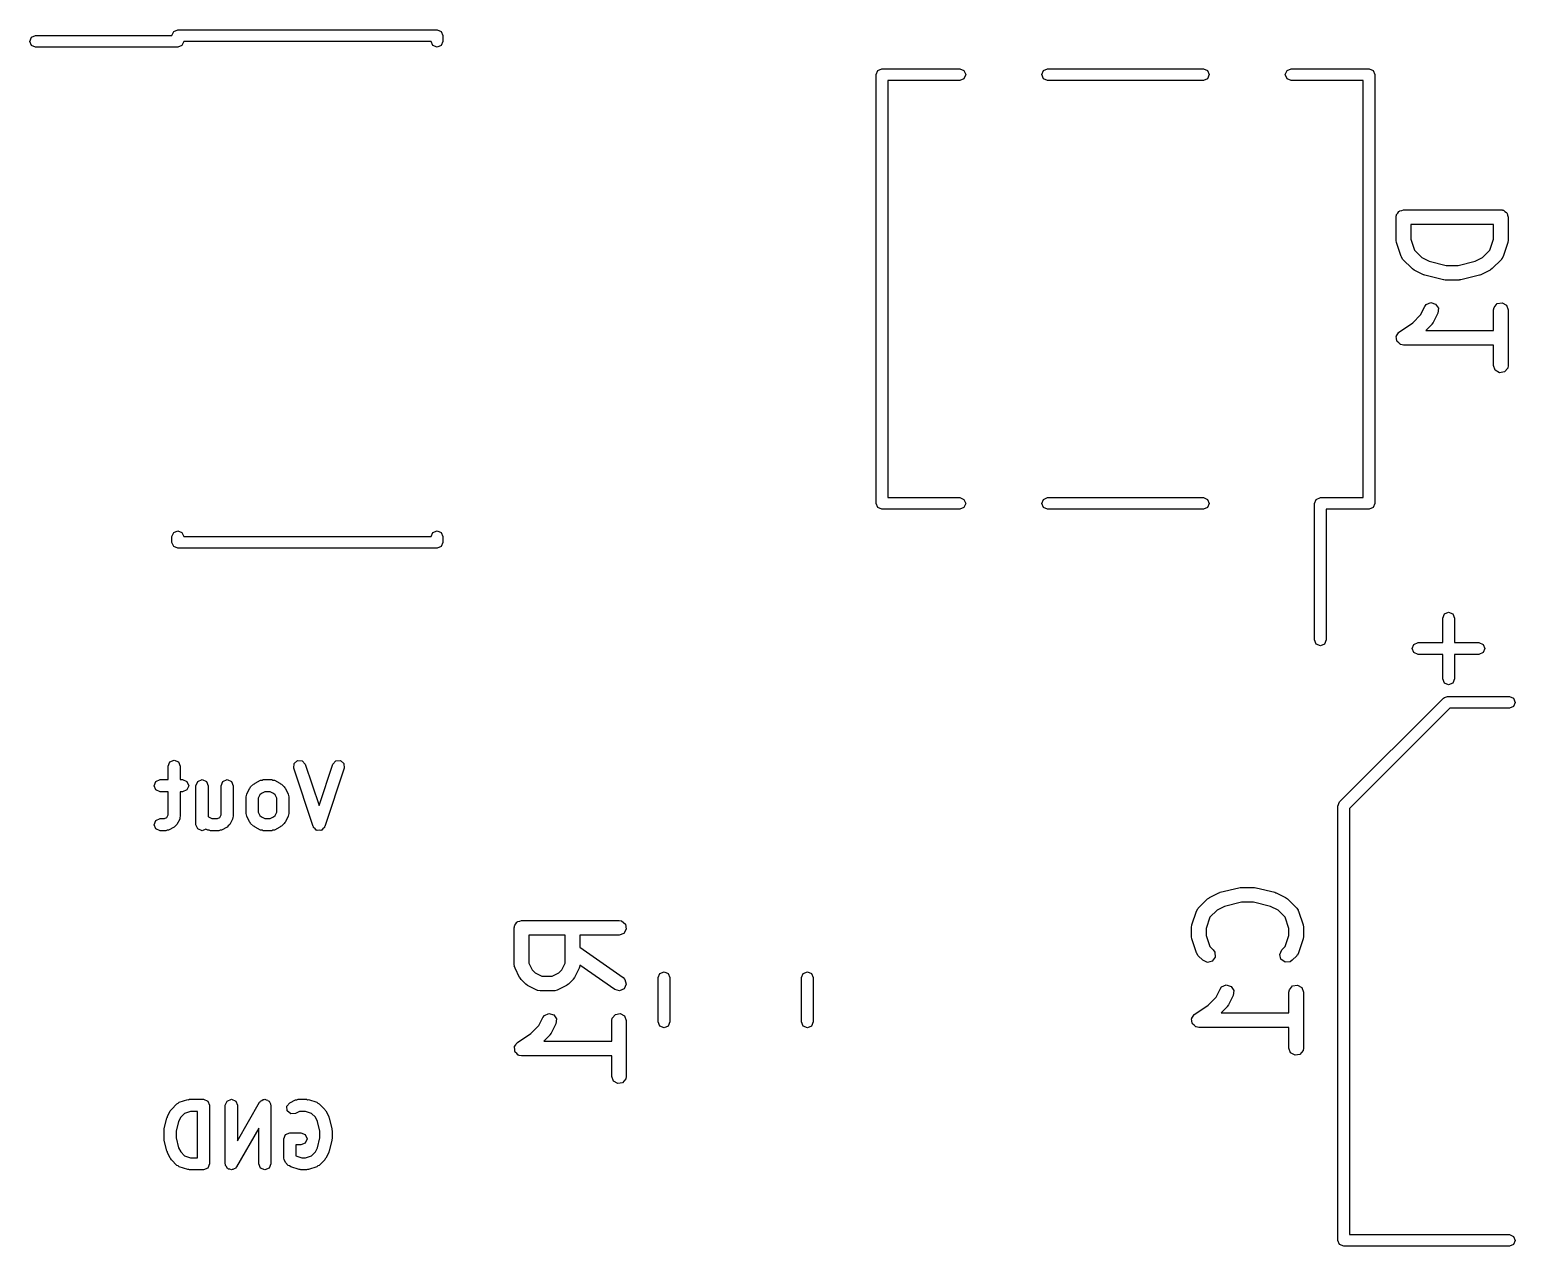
# Model space of a CAD drawing. Extents: x 83.8 to 114.9, y -109.8 to -83.6.
# Drawn here: x 83.75 to 99, y -109.82 to -97.34 of the extents above; entities that cross this region are included whole.
import ezdxf

# ---------------------------------------------------------------- set-up
doc = ezdxf.new("R2010")
doc.units = 0
doc.layers.add('BLACK', color=7, linetype='CONTINUOUS')

msp = doc.modelspace()

# ---------------------------------------------------------------- linework, layer by layer
at = {"layer": 'BLACK', "linetype": 'CONTINUOUS'}
for p, q in [((83.7726, -97.4176), (83.815, -97.4)), ((83.815, -97.4), (85.215, -97.4)), ((85.215, -97.4), (85.2326, -97.3576)), ((85.2326, -97.3576), (85.275, -97.34)), ((85.275, -97.34), (87.935, -97.34)), ((87.935, -97.34), (87.9774, -97.3576)), ((87.9774, -97.3576), (87.995, -97.4)), ((87.995, -97.4), (87.995, -97.46)), ((83.755, -97.46), (83.7726, -97.4176)), ((83.7726, -97.5024), (83.755, -97.46)), ((83.815, -97.52), (83.7726, -97.5024)), ((85.275, -97.52), (83.815, -97.52)), ((85.3174, -97.5024), (85.275, -97.52)), ((85.335, -97.46), (85.3174, -97.5024)), ((87.875, -97.46), (85.335, -97.46)), ((87.8926, -97.5024), (87.875, -97.46)), ((87.935, -97.52), (87.8926, -97.5024)), ((87.9774, -97.5024), (87.935, -97.52)), ((87.995, -97.46), (87.9774, -97.5024)), ((92.44, -97.8), (92.4576, -97.7576)), ((92.44, -102.2), (92.44, -97.8)), ((92.4576, -97.7576), (92.5, -97.74)), ((92.5, -97.74), (93.3, -97.74)), ((93.3, -97.86), (92.56, -97.86)), ((92.56, -97.86), (92.56, -102.14)), ((93.3, -97.74), (93.3424, -97.7576)), ((93.3424, -97.8424), (93.3, -97.86)), ((93.3424, -97.7576), (93.36, -97.8)), ((93.36, -97.8), (93.3424, -97.8424)), ((94.14, -97.8), (94.1576, -97.7576)), ((94.1576, -97.8424), (94.14, -97.8)), ((94.1576, -97.7576), (94.2, -97.74)), ((94.2, -97.86), (94.1576, -97.8424)), ((94.2, -97.74), (95.8, -97.74)), ((95.8, -97.86), (94.2, -97.86)), ((95.8, -97.74), (95.8424, -97.7576)), ((95.8424, -97.8424), (95.8, -97.86)), ((95.8424, -97.7576), (95.86, -97.8)), ((95.86, -97.8), (95.8424, -97.8424)), ((96.64, -97.8), (96.6576, -97.7576)), ((96.6576, -97.8424), (96.64, -97.8)), ((96.6576, -97.7576), (96.7, -97.74)), ((96.7, -97.86), (96.6576, -97.8424)), ((96.7, -97.74), (97.5, -97.74)), ((97.44, -97.86), (96.7, -97.86)), ((97.44, -102.14), (97.44, -97.86)), ((97.5, -97.74), (97.5424, -97.7576)), ((97.5424, -97.7576), (97.56, -97.8)), ((97.56, -97.8), (97.56, -102.2)), ((97.7802, -99.246), (97.7819, -99.2363)), ((97.7819, -99.2363), (97.7944, -99.2213)), ((97.7944, -99.2213), (97.8042, -99.2045)), ((97.8042, -99.2045), (97.8105, -99.2021)), ((97.8105, -99.2021), (97.8149, -99.197)), ((97.8149, -99.197), (97.8341, -99.1936)), ((97.8341, -99.1936), (97.8524, -99.1869)), ((97.8524, -99.1869), (98.8524, -99.1869)), ((98.8524, -99.1869), (98.8621, -99.1886)), ((98.8621, -99.1886), (98.8654, -99.188)), ((98.8654, -99.188), (98.8683, -99.1897)), ((98.8683, -99.1897), (98.878, -99.1914)), ((98.878, -99.1914), (98.893, -99.204)), ((98.893, -99.204), (98.9098, -99.2137)), ((98.9098, -99.2137), (98.9121, -99.2201)), ((98.9121, -99.2201), (98.9173, -99.2244)), ((98.9173, -99.2244), (98.9207, -99.2436)), ((98.9207, -99.2436), (98.9274, -99.2619)), ((97.7774, -99.2619), (97.7791, -99.2522)), ((97.7774, -99.5), (97.7774, -99.2619)), ((97.7785, -99.2489), (97.7802, -99.246)), ((97.7791, -99.2522), (97.7785, -99.2489)), ((97.9274, -99.3369), (97.9274, -99.4878)), ((98.7774, -99.3369), (97.9274, -99.3369)), ((98.7774, -99.4878), (98.7774, -99.3369)), ((98.9274, -99.2619), (98.9274, -99.5)), ((97.7779, -99.5015), (97.7774, -99.5)), ((97.7812, -99.5237), (97.7779, -99.5015)), ((97.8288, -99.6666), (97.7812, -99.5237)), ((97.9274, -99.4878), (97.9656, -99.6023)), ((98.7392, -99.6023), (98.7774, -99.4878)), ((98.9235, -99.5237), (98.8759, -99.6666)), ((98.9274, -99.5), (98.9235, -99.5221)), ((98.9235, -99.5221), (98.9235, -99.5237)), ((97.8316, -99.6701), (97.8288, -99.6666)), ((97.832, -99.6746), (97.8316, -99.6701)), ((97.847, -99.6959), (97.832, -99.6746)), ((97.9422, -99.7911), (97.847, -99.6959)), ((97.9656, -99.6023), (98.0397, -99.6765)), ((98.0397, -99.6765), (98.1167, -99.715)), ((98.5881, -99.715), (98.6651, -99.6765)), ((98.6651, -99.6765), (98.7392, -99.6023)), ((98.8578, -99.6959), (98.7626, -99.7911)), ((98.8597, -99.6918), (98.8578, -99.6959)), ((98.8635, -99.6895), (98.8597, -99.6918)), ((98.8759, -99.6666), (98.8635, -99.6895)), ((97.9437, -99.7918), (97.9422, -99.7911)), ((97.9617, -99.8052), (97.9437, -99.7918)), ((98.0569, -99.8528), (97.9617, -99.8052)), ((98.0605, -99.8532), (98.0569, -99.8528)), ((98.0723, -99.8585), (98.0605, -99.8532)), ((98.1167, -99.715), (98.2902, -99.7583)), ((98.2902, -99.7583), (98.4146, -99.7583)), ((98.4146, -99.7583), (98.5881, -99.715)), ((98.6478, -99.8528), (98.6354, -99.8565)), ((98.7431, -99.8052), (98.6478, -99.8528)), ((98.7442, -99.804), (98.7431, -99.8052)), ((98.7626, -99.7911), (98.7442, -99.804)), ((98.2628, -99.9061), (98.0723, -99.8585)), ((98.2662, -99.9057), (98.2628, -99.9061)), ((98.281, -99.9083), (98.2662, -99.9057)), ((98.4238, -99.9083), (98.281, -99.9083)), ((98.4271, -99.9071), (98.4238, -99.9083)), ((98.442, -99.9061), (98.4271, -99.9071)), ((98.6325, -99.8585), (98.442, -99.9061)), ((98.6354, -99.8565), (98.6325, -99.8585)), ((98.0865, -100.16), (98.1336, -100.139)), ((98.1336, -100.139), (98.1828, -100.154)), ((98.1828, -100.154), (98.211, -100.197)), ((98.7819, -100.189), (98.8149, -100.149)), ((98.8149, -100.149), (98.8654, -100.14)), ((98.8654, -100.14), (98.9098, -100.166)), ((97.9475, -100.346), (98.0288, -100.265)), ((98.0288, -100.265), (98.071, -100.181)), ((98.071, -100.181), (98.0865, -100.16)), ((98.2052, -100.248), (98.1576, -100.343)), ((98.211, -100.197), (98.2052, -100.248)), ((98.7774, -100.214), (98.7819, -100.189)), ((98.7774, -100.425), (98.7774, -100.214)), ((98.9098, -100.166), (98.9274, -100.214)), ((98.9274, -100.214), (98.9274, -100.786)), ((97.7804, -100.479), (97.7933, -100.461)), ((97.7933, -100.461), (97.8042, -100.443)), ((97.8042, -100.443), (97.8082, -100.441)), ((97.8082, -100.441), (97.8108, -100.438)), ((97.8108, -100.438), (97.9475, -100.346)), ((98.1435, -100.363), (98.0811, -100.425)), ((98.0811, -100.425), (98.7774, -100.425)), ((98.1442, -100.361), (98.1435, -100.363)), ((98.1576, -100.343), (98.1442, -100.361)), ((97.7785, -100.487), (97.7807, -100.483)), ((97.7823, -100.508), (97.7785, -100.487)), ((97.7807, -100.483), (97.7804, -100.479)), ((97.7837, -100.53), (97.7823, -100.508)), ((97.7867, -100.533), (97.7837, -100.53)), ((97.7874, -100.537), (97.7867, -100.533)), ((97.8041, -100.551), (97.7874, -100.537)), ((97.8191, -100.567), (97.8041, -100.551)), ((97.8234, -100.568), (97.8191, -100.567)), ((97.8267, -100.57), (97.8234, -100.568)), ((97.8524, -100.575), (97.8267, -100.57)), ((98.7774, -100.575), (97.8524, -100.575)), ((98.7774, -100.786), (98.7774, -100.575)), ((98.7949, -100.834), (98.7774, -100.786)), ((98.8394, -100.86), (98.7949, -100.834)), ((98.8899, -100.851), (98.8394, -100.86)), ((98.9229, -100.811), (98.8899, -100.851)), ((98.9274, -100.786), (98.9229, -100.811)), ((92.56, -102.14), (93.3, -102.14)), ((93.3, -102.14), (93.3424, -102.158)), ((94.1576, -102.158), (94.2, -102.14)), ((94.2, -102.14), (95.8, -102.14)), ((95.8, -102.14), (95.8424, -102.158)), ((96.9576, -102.158), (97, -102.14)), ((97, -102.14), (97.44, -102.14)), ((92.4576, -102.242), (92.44, -102.2)), ((92.5, -102.26), (92.4576, -102.242)), ((93.3, -102.26), (92.5, -102.26)), ((93.3424, -102.242), (93.3, -102.26)), ((93.3424, -102.158), (93.36, -102.2)), ((93.36, -102.2), (93.3424, -102.242)), ((94.14, -102.2), (94.1576, -102.158)), ((94.1576, -102.242), (94.14, -102.2)), ((94.2, -102.26), (94.1576, -102.242)), ((95.8, -102.26), (94.2, -102.26)), ((95.8424, -102.242), (95.8, -102.26)), ((95.8424, -102.158), (95.86, -102.2)), ((95.86, -102.2), (95.8424, -102.242)), ((96.94, -102.2), (96.9576, -102.158)), ((96.94, -103.6), (96.94, -102.2)), ((97.5, -102.26), (97.06, -102.26)), ((97.06, -102.26), (97.06, -103.6)), ((97.5424, -102.242), (97.5, -102.26)), ((97.56, -102.2), (97.5424, -102.242)), ((85.215, -102.54), (85.2326, -102.498)), ((85.215, -102.6), (85.215, -102.54)), ((85.2326, -102.498), (85.275, -102.48)), ((85.275, -102.48), (85.3174, -102.498)), ((85.3174, -102.498), (85.335, -102.54)), ((85.335, -102.54), (87.875, -102.54)), ((87.875, -102.54), (87.8926, -102.498)), ((87.8926, -102.498), (87.935, -102.48)), ((87.935, -102.48), (87.9774, -102.498)), ((87.9774, -102.498), (87.995, -102.54)), ((87.995, -102.54), (87.995, -102.6)), ((85.2326, -102.642), (85.215, -102.6)), ((85.275, -102.66), (85.2326, -102.642)), ((87.935, -102.66), (85.275, -102.66)), ((87.9774, -102.642), (87.935, -102.66)), ((87.995, -102.6), (87.9774, -102.642)), ((98.255, -103.375), (98.2726, -103.333)), ((98.2726, -103.333), (98.315, -103.315)), ((98.315, -103.315), (98.3574, -103.333)), ((98.3574, -103.333), (98.375, -103.375)), ((98.255, -103.627), (98.255, -103.375)), ((98.375, -103.375), (98.375, -103.627)), ((96.9576, -103.642), (96.94, -103.6)), ((97, -103.66), (96.9576, -103.642)), ((97.0424, -103.642), (97, -103.66)), ((97.06, -103.6), (97.0424, -103.642)), ((97.9425, -103.688), (97.9601, -103.645)), ((97.9601, -103.645), (98.0025, -103.627)), ((98.0025, -103.627), (98.255, -103.627)), ((98.375, -103.627), (98.6275, -103.627)), ((98.6275, -103.627), (98.6699, -103.645)), ((98.6699, -103.645), (98.6875, -103.688)), ((97.9601, -103.73), (97.9425, -103.688)), ((98.0025, -103.748), (97.9601, -103.73)), ((98.255, -103.748), (98.0025, -103.748)), ((98.255, -104), (98.255, -103.748)), ((98.6275, -103.748), (98.375, -103.748)), ((98.375, -103.748), (98.375, -104)), ((98.6699, -103.73), (98.6275, -103.748)), ((98.6875, -103.688), (98.6699, -103.73)), ((98.2726, -104.042), (98.255, -104)), ((98.315, -104.06), (98.2726, -104.042)), ((98.3574, -104.042), (98.315, -104.06)), ((98.375, -104), (98.3574, -104.042)), ((97.1976, -105.262), (98.262, -104.198)), ((98.262, -104.198), (98.2744, -104.192)), ((98.2744, -104.192), (98.3044, -104.18)), ((98.3044, -104.18), (98.94, -104.18)), ((98.94, -104.18), (98.9824, -104.198)), ((98.9824, -104.198), (99, -104.24)), ((99, -104.24), (98.9824, -104.282)), ((98.3293, -104.3), (97.3, -105.329)), ((98.94, -104.3), (98.3293, -104.3)), ((98.9824, -104.282), (98.94, -104.3)), ((85.1755, -104.895), (85.1938, -104.851)), ((85.1938, -104.851), (85.238, -104.833)), ((85.238, -104.833), (85.2822, -104.851)), ((85.2822, -104.851), (85.3005, -104.895)), ((86.4644, -104.915), (86.4678, -104.867)), ((86.4678, -104.867), (86.5039, -104.836)), ((86.5039, -104.836), (86.5516, -104.839)), ((86.5516, -104.839), (86.583, -104.875)), ((86.583, -104.875), (86.7237, -105.297)), ((86.7237, -105.297), (86.8644, -104.875)), ((86.8644, -104.875), (86.8957, -104.839)), ((86.8957, -104.839), (86.9434, -104.836)), ((86.9434, -104.836), (86.9796, -104.867)), ((86.9796, -104.867), (86.983, -104.915)), ((85.0509, -105.051), (85.0951, -105.033)), ((85.0951, -105.033), (85.1755, -105.033)), ((85.1755, -105.033), (85.1755, -104.895)), ((85.3005, -104.895), (85.3005, -105.033)), ((85.3005, -105.033), (85.3237, -105.033)), ((85.3237, -105.033), (85.3679, -105.051)), ((85.4795, -105.051), (85.5237, -105.033)), ((85.5237, -105.033), (85.5679, -105.051)), ((85.7366, -105.051), (85.7808, -105.033)), ((85.7808, -105.033), (85.825, -105.051)), ((86.1243, -105.039), (86.1388, -105.038)), ((86.1388, -105.038), (86.1522, -105.033)), ((86.1522, -105.033), (86.238, -105.033)), ((86.238, -105.033), (86.2514, -105.038)), ((86.2514, -105.038), (86.2659, -105.039)), ((86.6644, -105.515), (86.4644, -104.915)), ((86.983, -104.915), (86.783, -105.515)), ((85.0326, -105.095), (85.0509, -105.051)), ((85.0509, -105.139), (85.0326, -105.095)), ((85.0951, -105.158), (85.0509, -105.139)), ((85.1755, -105.158), (85.0951, -105.158)), ((85.1755, -105.395), (85.1755, -105.158)), ((85.3237, -105.158), (85.3005, -105.158)), ((85.3005, -105.158), (85.3005, -105.409)), ((85.3679, -105.139), (85.3237, -105.158)), ((85.3679, -105.051), (85.3862, -105.095)), ((85.3862, -105.095), (85.3679, -105.139)), ((85.4612, -105.095), (85.4795, -105.051)), ((85.4612, -105.495), (85.4612, -105.095)), ((85.5679, -105.051), (85.5862, -105.095)), ((85.5862, -105.095), (85.5862, -105.412)), ((85.7183, -105.095), (85.7366, -105.051)), ((85.7183, -105.395), (85.7183, -105.095)), ((85.825, -105.051), (85.8433, -105.095)), ((85.8433, -105.095), (85.8433, -105.409)), ((85.981, -105.196), (85.9821, -105.181)), ((85.9821, -105.181), (86.0106, -105.124)), ((86.0106, -105.124), (86.0184, -105.118)), ((86.0184, -105.118), (86.0223, -105.108)), ((86.0223, -105.108), (86.0509, -105.079)), ((86.0509, -105.079), (86.0604, -105.076)), ((86.0604, -105.076), (86.0672, -105.068)), ((86.0672, -105.068), (86.1243, -105.039)), ((86.1179, -105.189), (86.1005, -105.224)), ((86.1321, -105.175), (86.1179, -105.189)), ((86.167, -105.158), (86.1321, -105.175)), ((86.2232, -105.158), (86.167, -105.158)), ((86.2581, -105.175), (86.2232, -105.158)), ((86.2723, -105.189), (86.2581, -105.175)), ((86.2659, -105.039), (86.3231, -105.068)), ((86.2897, -105.224), (86.2723, -105.189)), ((86.3231, -105.068), (86.3298, -105.076)), ((86.3298, -105.076), (86.3393, -105.079)), ((86.3393, -105.079), (86.3679, -105.108)), ((86.3679, -105.108), (86.3718, -105.118)), ((86.3718, -105.118), (86.3796, -105.124)), ((86.3796, -105.124), (86.4082, -105.181)), ((86.4082, -105.181), (86.4092, -105.196)), ((85.9755, -105.209), (85.981, -105.196)), ((85.9755, -105.381), (85.9755, -105.209)), ((86.1005, -105.224), (86.1005, -105.366)), ((86.2897, -105.366), (86.2897, -105.224)), ((86.4092, -105.196), (86.4147, -105.209)), ((86.4147, -105.209), (86.4147, -105.381)), ((97.18, -105.304), (97.1976, -105.262)), ((97.18, -109.76), (97.18, -105.304)), ((97.3, -105.329), (97.3, -109.7)), ((85.0326, -105.495), (85.0509, -105.451)), ((85.0509, -105.539), (85.0326, -105.495)), ((85.0509, -105.451), (85.0951, -105.433)), ((85.0951, -105.433), (85.1375, -105.433)), ((85.1375, -105.433), (85.1628, -105.42)), ((85.1628, -105.42), (85.1755, -105.395)), ((85.2653, -105.494), (85.2503, -105.507)), ((85.2939, -105.437), (85.2653, -105.494)), ((85.2949, -105.423), (85.2939, -105.437)), ((85.3005, -105.409), (85.2949, -105.423)), ((85.4795, -105.539), (85.4612, -105.495)), ((85.5862, -105.412), (85.5893, -105.415)), ((85.5893, -105.415), (85.6241, -105.433)), ((85.6241, -105.433), (85.6804, -105.433)), ((85.6804, -105.433), (85.7057, -105.42)), ((85.7057, -105.42), (85.7183, -105.395)), ((85.8082, -105.494), (85.7932, -105.507)), ((85.8367, -105.437), (85.8082, -105.494)), ((85.8378, -105.423), (85.8367, -105.437)), ((85.8433, -105.409), (85.8378, -105.423)), ((85.981, -105.394), (85.9755, -105.381)), ((85.9821, -105.409), (85.981, -105.394)), ((86.0106, -105.466), (85.9821, -105.409)), ((86.0184, -105.473), (86.0106, -105.466)), ((86.0223, -105.482), (86.0184, -105.473)), ((86.0509, -105.511), (86.0223, -105.482)), ((86.1005, -105.366), (86.1179, -105.401)), ((86.1179, -105.401), (86.1321, -105.415)), ((86.1321, -105.415), (86.167, -105.433)), ((86.167, -105.433), (86.2232, -105.433)), ((86.2232, -105.433), (86.2581, -105.415)), ((86.2581, -105.415), (86.2723, -105.401)), ((86.2723, -105.401), (86.2897, -105.366)), ((86.3679, -105.482), (86.3393, -105.511)), ((86.3718, -105.473), (86.3679, -105.482)), ((86.3796, -105.466), (86.3718, -105.473)), ((86.4082, -105.409), (86.3796, -105.466)), ((86.4092, -105.394), (86.4082, -105.409)), ((86.4147, -105.381), (86.4092, -105.394)), ((85.0951, -105.558), (85.0509, -105.539)), ((85.1522, -105.558), (85.0951, -105.558)), ((85.1657, -105.552), (85.1522, -105.558)), ((85.1802, -105.551), (85.1657, -105.552)), ((85.2373, -105.522), (85.1802, -105.551)), ((85.2503, -105.507), (85.2373, -105.522)), ((85.5237, -105.558), (85.4795, -105.539)), ((85.5625, -105.541), (85.5237, -105.558)), ((85.5814, -105.551), (85.5625, -105.541)), ((85.596, -105.552), (85.5814, -105.551)), ((85.6094, -105.558), (85.596, -105.552)), ((85.6951, -105.558), (85.6094, -105.558)), ((85.7085, -105.552), (85.6951, -105.558)), ((85.7231, -105.551), (85.7085, -105.552)), ((85.7802, -105.522), (85.7231, -105.551)), ((85.7932, -105.507), (85.7802, -105.522)), ((86.0604, -105.515), (86.0509, -105.511)), ((86.0672, -105.522), (86.0604, -105.515)), ((86.1243, -105.551), (86.0672, -105.522)), ((86.1388, -105.552), (86.1243, -105.551)), ((86.1522, -105.558), (86.1388, -105.552)), ((86.238, -105.558), (86.1522, -105.558)), ((86.2514, -105.552), (86.238, -105.558)), ((86.2659, -105.551), (86.2514, -105.552)), ((86.3231, -105.522), (86.2659, -105.551)), ((86.3298, -105.515), (86.3231, -105.522)), ((86.3393, -105.511), (86.3298, -105.515)), ((86.6674, -105.518), (86.6644, -105.515)), ((86.6678, -105.523), (86.6674, -105.518)), ((86.6827, -105.536), (86.6678, -105.523)), ((86.6957, -105.551), (86.6827, -105.536)), ((86.7004, -105.551), (86.6957, -105.551)), ((86.7039, -105.554), (86.7004, -105.551)), ((86.7237, -105.553), (86.7039, -105.554)), ((86.7434, -105.554), (86.7237, -105.553)), ((86.747, -105.551), (86.7434, -105.554)), ((86.7516, -105.551), (86.747, -105.551)), ((86.7646, -105.536), (86.7516, -105.551)), ((86.7796, -105.523), (86.7646, -105.536)), ((86.7799, -105.518), (86.7796, -105.523)), ((86.783, -105.515), (86.7799, -105.518)), ((95.747, -106.352), (95.8422, -106.256)), ((95.8422, -106.256), (95.8606, -106.244)), ((95.8606, -106.244), (95.8617, -106.242)), ((95.8617, -106.242), (95.9569, -106.195)), ((95.9569, -106.195), (95.9693, -106.191)), ((95.9693, -106.191), (95.9723, -106.189)), ((95.9723, -106.189), (96.1628, -106.142)), ((96.1628, -106.142), (96.1777, -106.14)), ((96.1777, -106.14), (96.181, -106.139)), ((96.181, -106.139), (96.3238, -106.139)), ((96.3238, -106.139), (96.3386, -106.142)), ((96.3386, -106.142), (96.342, -106.142)), ((96.342, -106.142), (96.5325, -106.189)), ((96.5325, -106.189), (96.5443, -106.194)), ((96.5443, -106.194), (96.5478, -106.195)), ((96.5478, -106.195), (96.6431, -106.242)), ((96.6431, -106.242), (96.6611, -106.256)), ((96.6611, -106.256), (96.6626, -106.256)), ((96.6626, -106.256), (96.7578, -106.352)), ((95.6812, -106.524), (95.7288, -106.381)), ((95.7288, -106.381), (95.7413, -106.358)), ((95.7413, -106.358), (95.7451, -106.356)), ((95.7451, -106.356), (95.747, -106.352)), ((95.9397, -106.371), (95.8656, -106.445)), ((96.0167, -106.333), (95.9397, -106.371)), ((96.1902, -106.289), (96.0167, -106.333)), ((96.3146, -106.289), (96.1902, -106.289)), ((96.4881, -106.333), (96.3146, -106.289)), ((96.5651, -106.371), (96.4881, -106.333)), ((96.6392, -106.445), (96.5651, -106.371)), ((96.7578, -106.352), (96.7727, -106.373)), ((96.7727, -106.373), (96.7731, -106.378)), ((96.7731, -106.378), (96.7759, -106.381)), ((96.7759, -106.381), (96.8235, -106.524)), ((88.7274, -106.553), (88.7291, -106.543)), ((88.7274, -106.934), (88.7274, -106.553)), ((88.7285, -106.54), (88.7302, -106.537)), ((88.7291, -106.543), (88.7285, -106.54)), ((88.7302, -106.537), (88.7319, -106.527)), ((88.7319, -106.527), (88.7444, -106.513)), ((88.7444, -106.513), (88.7542, -106.496)), ((88.7542, -106.496), (88.7605, -106.493)), ((88.7605, -106.493), (88.7649, -106.488)), ((88.7649, -106.488), (88.7841, -106.485)), ((88.7841, -106.485), (88.8024, -106.478)), ((88.8024, -106.478), (89.8024, -106.478)), ((89.8024, -106.478), (89.828, -106.483)), ((89.828, -106.483), (89.8673, -106.516)), ((89.8673, -106.516), (89.8762, -106.566)), ((95.6774, -106.548), (95.6813, -106.526)), ((95.6774, -106.643), (95.6774, -106.548)), ((95.6813, -106.526), (95.6812, -106.524)), ((95.8656, -106.445), (95.8274, -106.56)), ((95.8274, -106.56), (95.8274, -106.631)), ((96.6774, -106.56), (96.6392, -106.445)), ((96.6774, -106.631), (96.6774, -106.56)), ((96.8235, -106.524), (96.8268, -106.546)), ((96.8268, -106.546), (96.8274, -106.548)), ((96.8274, -106.548), (96.8274, -106.643)), ((88.8774, -106.628), (88.8774, -106.916)), ((89.2512, -106.628), (88.8774, -106.628)), ((89.2512, -106.916), (89.2512, -106.628)), ((89.8024, -106.628), (89.4012, -106.628)), ((89.4012, -106.628), (89.4012, -106.752)), ((89.8506, -106.611), (89.8024, -106.628)), ((89.8762, -106.566), (89.8506, -106.611)), ((95.6779, -106.644), (95.6774, -106.643)), ((95.6812, -106.667), (95.6779, -106.644)), ((95.7288, -106.809), (95.6812, -106.667)), ((95.8274, -106.631), (95.8656, -106.745)), ((96.6392, -106.745), (96.6774, -106.631)), ((96.8235, -106.667), (96.7759, -106.809)), ((96.8274, -106.643), (96.8235, -106.665)), ((96.8235, -106.665), (96.8235, -106.667)), ((89.4012, -106.752), (89.8454, -107.063)), ((95.7316, -106.813), (95.7288, -106.809)), ((95.732, -106.817), (95.7316, -106.813)), ((95.747, -106.839), (95.732, -106.817)), ((95.7946, -106.886), (95.747, -106.839)), ((95.8656, -106.745), (95.9007, -106.78)), ((95.9201, -106.853), (95.8906, -106.895)), ((95.9007, -106.78), (95.9156, -106.802)), ((95.9156, -106.802), (95.9201, -106.853)), ((96.5824, -106.827), (96.6041, -106.78)), ((96.5957, -106.876), (96.5824, -106.827)), ((96.6041, -106.78), (96.6392, -106.745)), ((96.7578, -106.839), (96.7102, -106.886)), ((96.7597, -106.835), (96.7578, -106.839)), ((96.7635, -106.832), (96.7597, -106.835)), ((96.7759, -106.809), (96.7635, -106.832)), ((88.7289, -106.938), (88.7274, -106.934)), ((88.7279, -106.943), (88.7289, -106.938)), ((88.7353, -106.968), (88.7279, -106.943)), ((88.7829, -107.063), (88.7353, -106.968)), ((88.8774, -106.916), (88.9116, -106.985)), ((88.9116, -106.985), (88.942, -107.015)), ((88.942, -107.015), (89.0106, -107.05)), ((89.118, -107.05), (89.1865, -107.015)), ((89.1865, -107.015), (89.2169, -106.985)), ((89.2169, -106.985), (89.2512, -106.916)), ((89.3933, -106.968), (89.3457, -107.063)), ((89.3938, -106.963), (89.3933, -106.968)), ((89.3967, -106.96), (89.3938, -106.963)), ((89.401, -106.935), (89.3967, -106.96)), ((89.7594, -107.186), (89.401, -106.935)), ((90.2226, -107.022), (90.265, -107.004)), ((90.265, -107.004), (90.3074, -107.022)), ((91.6926, -107.022), (91.735, -107.004)), ((91.735, -107.004), (91.7774, -107.022)), ((95.8411, -106.908), (95.7946, -106.886)), ((95.8906, -106.895), (95.8411, -106.908)), ((96.6377, -106.906), (96.5957, -106.876)), ((96.6888, -106.901), (96.6377, -106.906)), ((96.7102, -106.886), (96.6888, -106.901)), ((88.7841, -107.064), (88.7829, -107.063)), ((88.797, -107.082), (88.7841, -107.064)), ((88.8446, -107.13), (88.797, -107.082)), ((88.8461, -107.131), (88.8446, -107.13)), ((88.8641, -107.144), (88.8461, -107.131)), ((88.9593, -107.192), (88.8641, -107.144)), ((89.0106, -107.05), (89.118, -107.05)), ((89.2645, -107.144), (89.1693, -107.192)), ((89.2656, -107.143), (89.2645, -107.144)), ((89.284, -107.13), (89.2656, -107.143)), ((89.3316, -107.082), (89.284, -107.13)), ((89.3323, -107.081), (89.3316, -107.082)), ((89.3457, -107.063), (89.3323, -107.081)), ((89.8454, -107.063), (89.8638, -107.082)), ((89.8771, -107.131), (89.8554, -107.178)), ((89.8638, -107.082), (89.8771, -107.131)), ((90.205, -107.064), (90.2226, -107.022)), ((90.205, -107.518), (90.205, -107.064)), ((90.3074, -107.022), (90.325, -107.064)), ((90.325, -107.064), (90.325, -107.518)), ((91.675, -107.064), (91.6926, -107.022)), ((91.675, -107.518), (91.675, -107.064)), ((91.7774, -107.022), (91.795, -107.064)), ((91.795, -107.064), (91.795, -107.518)), ((95.971, -107.181), (95.9865, -107.16)), ((95.9865, -107.16), (96.0336, -107.139)), ((96.0336, -107.139), (96.0828, -107.154)), ((96.0828, -107.154), (96.111, -107.197)), ((96.6819, -107.189), (96.7149, -107.149)), ((96.7149, -107.149), (96.7654, -107.14)), ((96.7654, -107.14), (96.8098, -107.166)), ((96.8098, -107.166), (96.8274, -107.214)), ((88.9638, -107.192), (88.9593, -107.192)), ((88.9672, -107.195), (88.9638, -107.192)), ((88.9929, -107.2), (88.9672, -107.195)), ((89.1357, -107.2), (88.9929, -107.2)), ((89.1399, -107.198), (89.1357, -107.2)), ((89.1443, -107.199), (89.1399, -107.198)), ((89.1693, -107.192), (89.1443, -107.199)), ((89.8089, -107.199), (89.7594, -107.186)), ((89.8554, -107.178), (89.8089, -107.199)), ((95.8475, -107.346), (95.9288, -107.265)), ((95.9288, -107.265), (95.971, -107.181)), ((96.1052, -107.248), (96.0576, -107.343)), ((96.111, -107.197), (96.1052, -107.248)), ((96.6774, -107.214), (96.6819, -107.189)), ((96.6774, -107.425), (96.6774, -107.214)), ((96.8274, -107.214), (96.8274, -107.786)), ((88.9788, -107.556), (89.021, -107.472)), ((89.021, -107.472), (89.0365, -107.451)), ((89.0365, -107.451), (89.0836, -107.431)), ((89.0836, -107.431), (89.1328, -107.445)), ((89.1328, -107.445), (89.161, -107.488)), ((89.7319, -107.48), (89.7649, -107.441)), ((89.7649, -107.441), (89.8154, -107.432)), ((89.8154, -107.432), (89.8598, -107.457)), ((89.8598, -107.457), (89.8774, -107.505)), ((95.6804, -107.479), (95.6933, -107.461)), ((95.6933, -107.461), (95.7042, -107.443)), ((95.7042, -107.443), (95.7082, -107.441)), ((95.7082, -107.441), (95.7108, -107.438)), ((95.7108, -107.438), (95.8475, -107.346)), ((96.0435, -107.363), (95.9811, -107.425)), ((95.9811, -107.425), (96.6774, -107.425)), ((96.0442, -107.361), (96.0435, -107.363)), ((96.0576, -107.343), (96.0442, -107.361)), ((88.8975, -107.638), (88.9788, -107.556)), ((89.1552, -107.539), (89.1076, -107.634)), ((89.161, -107.488), (89.1552, -107.539)), ((89.7274, -107.505), (89.7319, -107.48)), ((89.7274, -107.716), (89.7274, -107.505)), ((89.8774, -107.505), (89.8774, -108.077)), ((90.2226, -107.561), (90.205, -107.518)), ((90.265, -107.578), (90.2226, -107.561)), ((90.3074, -107.561), (90.265, -107.578)), ((90.325, -107.518), (90.3074, -107.561)), ((91.6926, -107.561), (91.675, -107.518)), ((91.735, -107.578), (91.6926, -107.561)), ((91.7774, -107.561), (91.735, -107.578)), ((91.795, -107.518), (91.7774, -107.561)), ((95.6785, -107.487), (95.6807, -107.483)), ((95.6823, -107.508), (95.6785, -107.487)), ((95.6807, -107.483), (95.6804, -107.479)), ((95.6837, -107.53), (95.6823, -107.508)), ((95.6867, -107.533), (95.6837, -107.53)), ((95.6874, -107.537), (95.6867, -107.533)), ((95.7041, -107.551), (95.6874, -107.537)), ((95.7191, -107.567), (95.7041, -107.551)), ((95.7234, -107.568), (95.7191, -107.567)), ((95.7267, -107.57), (95.7234, -107.568)), ((95.7524, -107.575), (95.7267, -107.57)), ((96.6774, -107.575), (95.7524, -107.575)), ((96.6774, -107.786), (96.6774, -107.575)), ((88.7285, -107.778), (88.7307, -107.774)), ((88.7323, -107.8), (88.7285, -107.778)), ((88.7304, -107.77), (88.7433, -107.753)), ((88.7307, -107.774), (88.7304, -107.77)), ((88.7433, -107.753), (88.7542, -107.734)), ((88.7542, -107.734), (88.7582, -107.732)), ((88.7582, -107.732), (88.7608, -107.729)), ((88.7608, -107.729), (88.8975, -107.638)), ((89.0935, -107.654), (89.0311, -107.716)), ((89.0311, -107.716), (89.7274, -107.716)), ((89.0942, -107.652), (89.0935, -107.654)), ((89.1076, -107.634), (89.0942, -107.652)), ((88.7337, -107.821), (88.7323, -107.8)), ((88.7367, -107.824), (88.7337, -107.821)), ((88.7374, -107.829), (88.7367, -107.824)), ((88.7541, -107.843), (88.7374, -107.829)), ((88.7691, -107.858), (88.7541, -107.843)), ((88.7734, -107.859), (88.7691, -107.858)), ((88.7767, -107.862), (88.7734, -107.859)), ((88.8024, -107.866), (88.7767, -107.862)), ((89.7274, -107.866), (88.8024, -107.866)), ((89.7274, -108.077), (89.7274, -107.866)), ((96.6949, -107.834), (96.6774, -107.786)), ((96.7394, -107.86), (96.6949, -107.834)), ((96.7899, -107.851), (96.7394, -107.86)), ((96.8229, -107.811), (96.7899, -107.851)), ((96.8274, -107.786), (96.8229, -107.811)), ((89.7449, -108.125), (89.7274, -108.077)), ((89.8774, -108.077), (89.8729, -108.103)), ((89.7894, -108.151), (89.7449, -108.125)), ((89.8399, -108.142), (89.7894, -108.151)), ((89.8729, -108.103), (89.8399, -108.142)), ((85.2089, -108.416), (85.266, -108.359)), ((85.266, -108.359), (85.2794, -108.353)), ((85.2794, -108.353), (85.2904, -108.343)), ((85.2904, -108.343), (85.3761, -108.315)), ((85.3761, -108.315), (85.3864, -108.316)), ((85.3864, -108.316), (85.3959, -108.312)), ((85.3959, -108.312), (85.5388, -108.312)), ((85.5388, -108.312), (85.583, -108.33)), ((85.583, -108.33), (85.6013, -108.374)), ((85.6013, -108.374), (85.6013, -108.974)), ((85.762, -108.374), (85.7803, -108.33)), ((85.762, -108.974), (85.762, -108.374)), ((85.7803, -108.33), (85.8245, -108.312)), ((85.8245, -108.312), (85.8687, -108.33)), ((85.8687, -108.33), (85.887, -108.374)), ((85.887, -108.739), (86.1131, -108.343)), ((85.887, -108.374), (85.887, -108.739)), ((86.1131, -108.343), (86.1199, -108.338)), ((86.1199, -108.338), (86.1231, -108.33)), ((86.1231, -108.33), (86.1381, -108.324)), ((86.1381, -108.324), (86.1509, -108.314)), ((86.1509, -108.314), (86.1594, -108.315)), ((86.1594, -108.315), (86.1673, -108.312)), ((86.1673, -108.312), (86.1823, -108.318)), ((86.1823, -108.318), (86.1983, -108.32)), ((86.1983, -108.32), (86.2036, -108.327)), ((86.2036, -108.327), (86.2115, -108.33)), ((86.2115, -108.33), (86.2177, -108.345)), ((86.2177, -108.345), (86.2276, -108.358)), ((86.2276, -108.358), (86.2266, -108.366)), ((86.2266, -108.366), (86.2298, -108.374)), ((86.2298, -108.374), (86.2298, -108.974)), ((86.3938, -108.383), (86.4251, -108.347)), ((86.3971, -108.431), (86.3938, -108.383)), ((86.4251, -108.347), (86.4822, -108.318)), ((86.4822, -108.318), (86.4968, -108.317)), ((86.4968, -108.317), (86.5102, -108.312)), ((86.5102, -108.312), (86.5959, -108.312)), ((86.5959, -108.312), (86.6054, -108.316)), ((86.6054, -108.316), (86.6157, -108.315)), ((86.6157, -108.315), (86.7014, -108.343)), ((86.7014, -108.343), (86.7124, -108.353)), ((86.7124, -108.353), (86.7258, -108.359)), ((86.7258, -108.359), (86.783, -108.416)), ((85.1353, -108.616), (85.1638, -108.502)), ((85.1638, -108.502), (85.1681, -108.496)), ((85.1681, -108.496), (85.1686, -108.489)), ((85.1686, -108.489), (85.1971, -108.432)), ((85.1971, -108.432), (85.2049, -108.425)), ((85.2049, -108.425), (85.2089, -108.416)), ((85.2834, -108.539), (85.2584, -108.639)), ((85.3044, -108.497), (85.2834, -108.539)), ((85.344, -108.457), (85.3044, -108.497)), ((85.4061, -108.437), (85.344, -108.457)), ((85.4763, -108.437), (85.4061, -108.437)), ((85.4763, -108.912), (85.4763, -108.437)), ((86.4333, -108.462), (86.3971, -108.431)), ((86.481, -108.459), (86.4333, -108.462)), ((86.5249, -108.437), (86.481, -108.459)), ((86.5858, -108.437), (86.5249, -108.437)), ((86.6479, -108.457), (86.5858, -108.437)), ((86.6874, -108.497), (86.6479, -108.457)), ((86.7084, -108.539), (86.6874, -108.497)), ((86.7334, -108.639), (86.7084, -108.539)), ((86.783, -108.416), (86.7869, -108.425)), ((86.7869, -108.425), (86.7947, -108.432)), ((86.7947, -108.432), (86.8232, -108.489)), ((86.8232, -108.489), (86.8237, -108.496)), ((86.8237, -108.496), (86.828, -108.502)), ((86.828, -108.502), (86.8565, -108.616)), ((85.1334, -108.631), (85.1364, -108.624)), ((85.1334, -108.717), (85.1334, -108.631)), ((85.1364, -108.624), (85.1353, -108.616)), ((85.2584, -108.639), (85.2584, -108.709)), ((86.1048, -108.61), (85.8787, -109.005)), ((86.1048, -108.974), (86.1048, -108.61)), ((86.362, -108.717), (86.3803, -108.673)), ((86.3803, -108.673), (86.4245, -108.655)), ((86.4245, -108.655), (86.5388, -108.655)), ((86.5388, -108.655), (86.583, -108.673)), ((86.583, -108.673), (86.6013, -108.717)), ((86.7334, -108.709), (86.7334, -108.639)), ((86.8565, -108.616), (86.8554, -108.624)), ((86.8554, -108.624), (86.8584, -108.631)), ((86.8584, -108.631), (86.8584, -108.717)), ((85.1364, -108.724), (85.1334, -108.717)), ((85.1353, -108.732), (85.1364, -108.724)), ((85.1638, -108.846), (85.1353, -108.732)), ((85.1681, -108.852), (85.1638, -108.846)), ((85.2584, -108.709), (85.2834, -108.809)), ((85.2834, -108.809), (85.3044, -108.851)), ((86.362, -108.917), (86.362, -108.717)), ((86.5388, -108.78), (86.487, -108.78)), ((86.487, -108.78), (86.487, -108.891)), ((86.583, -108.761), (86.5388, -108.78)), ((86.6013, -108.717), (86.583, -108.761)), ((86.6874, -108.851), (86.7084, -108.809)), ((86.7084, -108.809), (86.7334, -108.709)), ((86.828, -108.846), (86.8237, -108.852)), ((86.8565, -108.732), (86.828, -108.846)), ((86.8584, -108.717), (86.8554, -108.724)), ((86.8554, -108.724), (86.8565, -108.732)), ((85.1686, -108.859), (85.1681, -108.852)), ((85.1971, -108.916), (85.1686, -108.859)), ((85.2049, -108.923), (85.1971, -108.916)), ((85.2089, -108.933), (85.2049, -108.923)), ((85.266, -108.99), (85.2089, -108.933)), ((85.2794, -108.995), (85.266, -108.99)), ((85.2904, -109.005), (85.2794, -108.995)), ((85.3044, -108.851), (85.344, -108.891)), ((85.344, -108.891), (85.4061, -108.912)), ((85.4061, -108.912), (85.4763, -108.912)), ((85.6013, -108.974), (85.583, -109.018)), ((85.7653, -108.982), (85.762, -108.974)), ((85.7642, -108.991), (85.7653, -108.982)), ((85.7741, -109.003), (85.7642, -108.991)), ((86.1231, -109.018), (86.1048, -108.974)), ((86.2298, -108.974), (86.2115, -109.018)), ((86.3673, -108.93), (86.362, -108.917)), ((86.3803, -108.961), (86.3673, -108.93)), ((86.4089, -108.99), (86.3803, -108.961)), ((86.4223, -108.995), (86.4089, -108.99)), ((86.4333, -109.005), (86.4223, -108.995)), ((86.487, -108.891), (86.5489, -108.912)), ((86.5489, -108.912), (86.5858, -108.912)), ((86.5858, -108.912), (86.6479, -108.891)), ((86.6479, -108.891), (86.6874, -108.851)), ((86.7124, -108.995), (86.7014, -109.005)), ((86.7258, -108.99), (86.7124, -108.995)), ((86.783, -108.933), (86.7258, -108.99)), ((86.7869, -108.923), (86.783, -108.933)), ((86.7947, -108.916), (86.7869, -108.923)), ((86.8232, -108.859), (86.7947, -108.916)), ((86.8237, -108.852), (86.8232, -108.859)), ((85.3761, -109.033), (85.2904, -109.005)), ((85.3864, -109.033), (85.3761, -109.033)), ((85.3959, -109.037), (85.3864, -109.033)), ((85.5388, -109.037), (85.3959, -109.037)), ((85.583, -109.018), (85.5388, -109.037)), ((85.7803, -109.018), (85.7741, -109.003)), ((85.7882, -109.022), (85.7803, -109.018)), ((85.7935, -109.028), (85.7882, -109.022)), ((85.8095, -109.03), (85.7935, -109.028)), ((85.8245, -109.037), (85.8095, -109.03)), ((85.8324, -109.033), (85.8245, -109.037)), ((85.8409, -109.034), (85.8324, -109.033)), ((85.8537, -109.025), (85.8409, -109.034)), ((85.8687, -109.018), (85.8537, -109.025)), ((85.872, -109.01), (85.8687, -109.018)), ((85.8787, -109.005), (85.872, -109.01)), ((86.1673, -109.037), (86.1231, -109.018)), ((86.2115, -109.018), (86.1673, -109.037)), ((86.519, -109.033), (86.4333, -109.005)), ((86.5293, -109.033), (86.519, -109.033)), ((86.5388, -109.037), (86.5293, -109.033)), ((86.5959, -109.037), (86.5388, -109.037)), ((86.6054, -109.033), (86.5959, -109.037)), ((86.6157, -109.033), (86.6054, -109.033)), ((86.7014, -109.005), (86.6157, -109.033)), ((97.1976, -109.802), (97.18, -109.76)), ((97.3, -109.7), (98.94, -109.7)), ((98.94, -109.7), (98.9824, -109.718)), ((98.9824, -109.718), (99, -109.76)), ((99, -109.76), (98.9824, -109.802)), ((97.24, -109.82), (97.1976, -109.802)), ((98.94, -109.82), (97.24, -109.82)), ((98.9824, -109.802), (98.94, -109.82))]:
    msp.add_line(p, q, dxfattribs=at)

doc.saveas('drawing.dxf')
